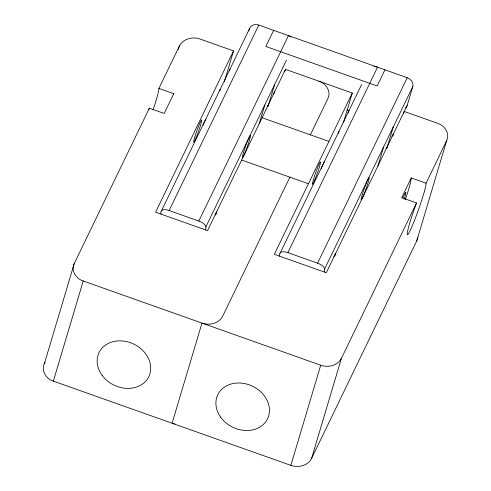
<?xml version="1.0" encoding="UTF-8"?>
<svg xmlns="http://www.w3.org/2000/svg" width="491" height="491" viewBox="0 0 491 491"><rect width="100%" height="100%" fill="white"/><g stroke="black" fill="none" stroke-linecap="round" stroke-linejoin="round"><path stroke-width="0.74" d="M324.269 271.989C326.484 267.251 321.169 264.514 317.573 263.188L287.886 252.656C284.663 251.392 278.256 250.502 279.741 256.198M205.52 229.874C207.73 225.142 202.427 222.398 198.824 221.073L169.137 210.541C165.921 209.27 159.501 208.399 160.993 214.076M324.625 268.988L412.771 86.619A7.899 6.506 25.8 0 0 407.217 77.725L258.782 25.078A7.899 6.506 25.8 0 0 249.496 28.705L161.349 211.044M280.091 253.196L361.634 84.489M417.816 237.282L416.779 240.817L311.546 458.533C307.851 465.836 298.154 468.033 290.856 465.364L53.359 381.126C45.718 378.978 40.323 369.545 45.031 362.389M44.362 363.77L74.221 263.618L149.344 108.192L164.19 113.458L173.734 93.707L158.894 88.441A27.637 2.074 -70.5 0 1 153.1 109.769M53.359 381.126L83.218 280.981C76.215 278.906 70.643 270.682 74.221 263.618M178.362 49.56C179.749 39.753 191.772 35.818 200.144 39.071L233.538 50.917L224.43 81.488M219.833 90.626L220.263 89.184M229.444 70.9L230.003 69.022M248.845 30.872L249.496 28.705M215.672 215.126L216.709 211.646A7.899 6.506 25.8 0 1 215.027 214.229M259.193 123.757L264.79 104.976M268.068 106.516L268.718 104.325M268.939 103.595L274.537 84.82M274.352 92.959L274.782 91.498A7.899 6.506 25.8 0 1 273.1 94.082M284.841 71.526L285.492 69.341L352.286 93.038L343.608 122.149M338.367 133.466L339.011 131.3M348.193 113.022L348.751 111.144M334.837 255.854L335.457 253.767A7.899 6.506 25.8 0 1 333.776 256.345M377.941 165.872L383.539 147.091M290.856 465.364L320.715 365.212L83.218 280.981M387.031 147.901L393.285 126.936M392.88 135.804L393.53 133.62A7.899 6.506 25.8 0 1 391.849 136.197M403.59 113.642L404.24 111.463L437.641 123.309C444.637 125.383 450.216 133.607 446.638 140.665L426.078 183.204A27.637 2.074 -70.5 0 1 416.877 214.156A27.637 2.074 -70.5 0 1 407.199 234.176A27.637 2.074 -70.5 0 1 416.528 202.955L401.687 197.689L411.231 177.938L426.078 183.204M352.286 93.038L274.34 254.307L326.288 272.732L407.174 105.393L412.771 86.619M311.546 458.533L341.405 358.381L416.528 202.955M416.779 240.817L446.638 140.665M158.894 88.441L179.454 45.902M233.538 50.917L155.592 212.192L207.54 230.617L285.492 69.341M169.137 210.541L258.782 25.078M273.622 30.344L265.827 46.473L377.156 85.956L384.95 69.826M198.824 221.073L288.469 35.61A7.899 6.506 25.8 0 1 291.071 37.015M205.876 226.873L286.425 60.215M289.886 177.171L222.656 316.265C218.955 323.575 209.264 325.766 201.967 323.096L172.108 423.242L174.906 424.003M310.349 134.835L327.89 98.55C331.468 91.492 325.889 83.261 318.892 81.187M287.886 252.656L377.53 67.199A7.899 6.506 25.8 0 0 373.915 66.684M317.573 263.188L407.217 77.725M341.405 358.381C337.704 365.691 328.013 367.882 320.715 365.212M346.861 109.818L349.033 110.585M262.108 117.723L328.902 141.414M241.646 160.06L308.44 183.751M407.174 105.393A7.899 6.506 25.8 0 1 405.486 107.977M321.366 168.395A11.845 0.89 -70.5 0 1 324.637 161.84M387.687 145.71A7.899 6.506 25.8 0 1 386 148.294M148.883 109.438A27.637 2.074 -70.5 0 1 149.344 108.192M173.734 93.707A27.637 2.074 -70.5 0 1 173.716 94.395M411.231 177.938A27.637 2.074 -70.5 0 1 405.296 199.696M402.939 197.904A11.845 0.89 -70.5 0 1 405.781 192.319A11.845 0.89 -70.5 0 1 404.161 199.223M203.016 125.266A11.845 0.89 -70.5 0 1 205.919 119.908M268.743 104.147A7.899 6.506 25.8 0 1 267.251 106.179M363.579 195.344A11.845 0.89 -70.5 0 0 369.164 177.638A11.845 0.89 -70.5 0 0 362.708 193.227A11.845 0.89 -70.5 0 0 363.579 195.344M102.097 375.314A27.637 22.764 25.8 0 0 148.282 377.677A27.637 22.764 25.8 0 0 121.406 340.901A27.637 22.764 25.8 0 0 102.097 375.314M196.124 137.683A11.845 0.89 -70.5 0 0 201.709 119.976A11.845 0.89 -70.5 0 0 195.252 135.565A11.845 0.89 -70.5 0 0 196.124 137.683M220.846 417.43A27.637 22.764 25.8 0 0 267.03 419.793A27.637 22.764 25.8 0 0 240.154 383.023A27.637 22.764 25.8 0 0 220.846 417.43M314.872 179.804A11.845 0.89 -70.5 0 0 320.457 162.091A11.845 0.89 -70.5 0 0 314.001 177.681A11.845 0.89 -70.5 0 0 314.872 179.804M244.831 153.229A11.845 0.89 -70.5 0 0 250.416 135.522A11.845 0.89 -70.5 0 0 243.959 151.111A11.845 0.89 -70.5 0 0 244.831 153.229"/></g></svg>
